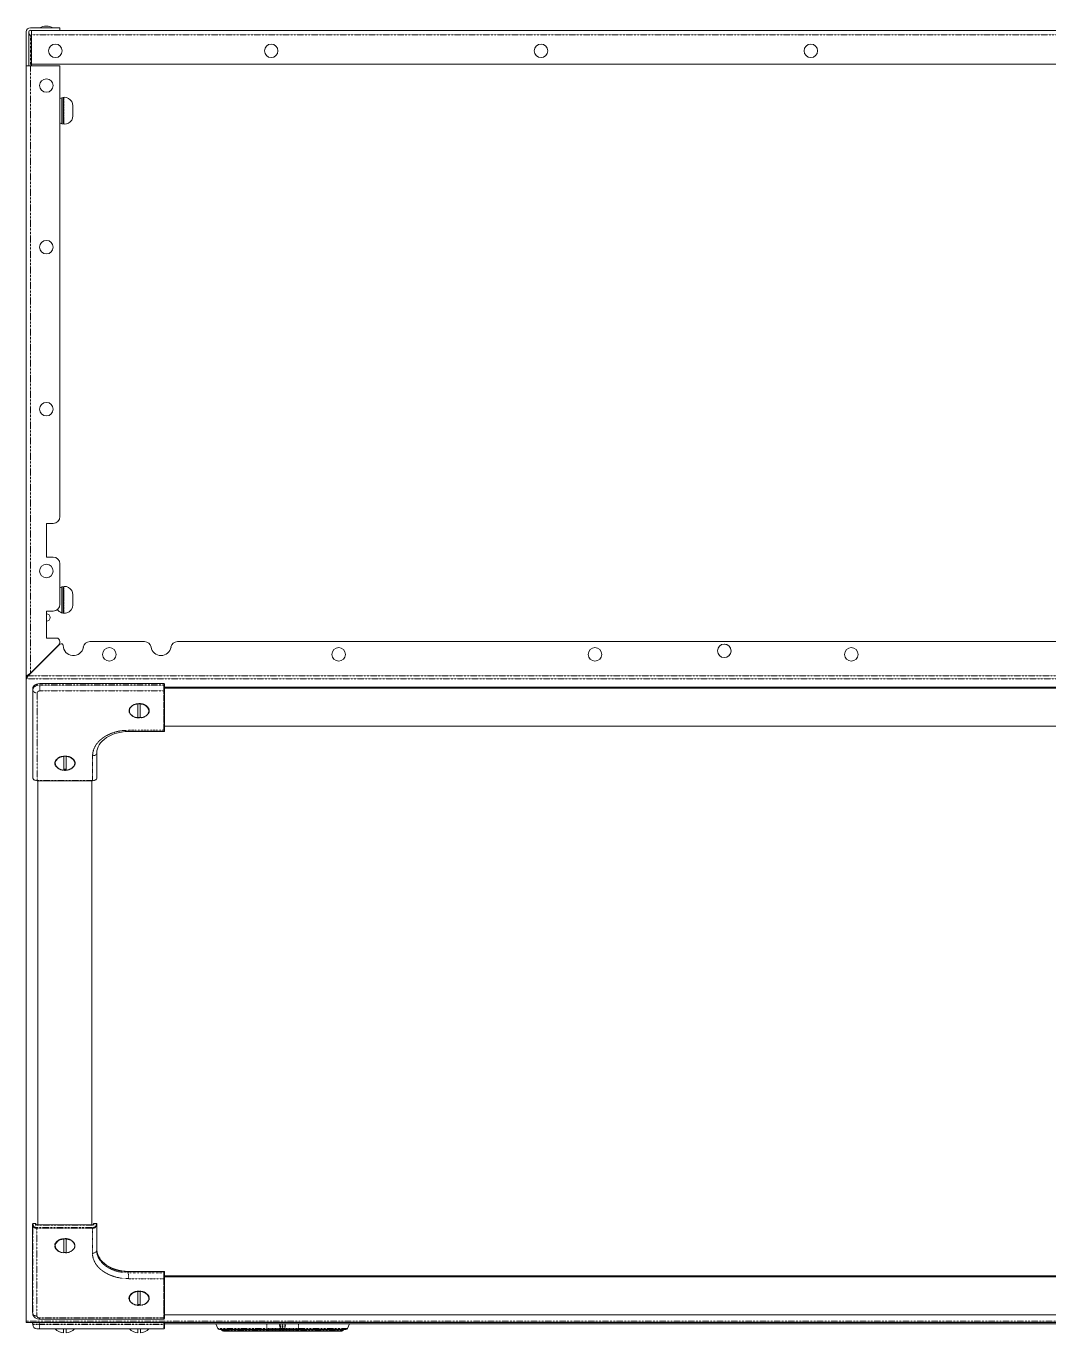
# Model space of a CAD drawing. Header units: millimetres. Extents: x 46989 to 543236, y 252623 to 526638.
# Drawn here: x 207326 to 220972, y 509086 to 526528 of the extents above; entities that cross this region are included whole.
import ezdxf

# ---------------------------------------------------------------- set-up
doc = ezdxf.new("R2010")
doc.units = ezdxf.units.MM
doc.linetypes.add('PHANTOM', pattern=[20, 10, -2, 2, -2, 2, -2])

msp = doc.modelspace()

# ---------------------------------------------------------------- linework, layer by layer
at = {"color": 7, "lineweight": 13, "ltscale": 0.015625}
for p, q in [((207326, 526450), (207326, 526000)), ((207360, 526450), (207360, 526000)), ((207596, 519891), (207596, 519441))]:
    msp.add_line(p, q, dxfattribs=at)
at = {"color": 7, "lineweight": 13, "ltscale": 0.01365}
for p, q in [((207776, 526507), (207383, 526507)), ((207776, 526472), (207383, 526472)), ((207396, 526413), (207396, 526020))]:
    msp.add_line(p, q, dxfattribs=at)
at = {"color": 7, "lineweight": 13, "ltscale": 0.00205}
for p, q in [((207396, 526413), (207396, 526472)), ((207385, 526000), (207326, 526000))]:
    msp.add_line(p, q, dxfattribs=at)
at = {"color": 7, "linetype": 'PHANTOM', "lineweight": 13, "ltscale": 0.03937}
for p, q in [((207396, 526413), (254685, 526413)), ((207385, 517891), (207385, 526000)), ((207327, 517814), (254754, 517814)), ((207353, 517855), (254728, 517855)), ((207507, 517749), (209167, 517749)), ((207507, 517732), (209166, 517732)), ((207414, 516509), (207414, 517683)), ((207415, 516494), (207415, 517667)), ((207471, 516457), (207471, 517628)), ((207507, 517654), (209164, 517654)), ((208213, 516457), (207471, 516457)), ((207412, 509365), (207412, 510538)), ((207413, 509348), (207413, 510521)), ((208230, 510525), (207451, 510525)), ((207470, 510491), (208211, 510491)), ((207470, 509310), (207470, 510482)), ((207470, 510482), (208211, 510482)), ((207326, 509243), (254756, 509243)), ((209162, 509285), (207506, 509285)), ((207506, 509219), (209165, 509219)), ((207506, 509196), (209164, 509196)), ((209884, 509145), (210536, 509145)), ((210960, 509145), (211612, 509145)), ((209934, 509127), (210554, 509127)), ((210554, 509120), (209939, 509120)), ((210942, 509127), (211562, 509127)), ((210942, 509120), (211557, 509120))]:
    msp.add_line(p, q, dxfattribs=at)
at = {"color": 7, "lineweight": 13, "ltscale": 0.003125}
for p, q in [((207506, 526507), (207596, 526507)), ((207596, 519891), (207686, 519891)), ((207596, 519441), (207686, 519441)), ((207596, 518721), (207686, 518721))]:
    msp.add_line(p, q, dxfattribs=at)
at = {"color": 7, "lineweight": 13, "ltscale": 0.002742}
msp.add_line((207596, 526507), (207675, 526507), dxfattribs=at)
at = {"color": 7, "lineweight": 13, "ltscale": 0.000382551}
msp.add_line((207675, 526507), (207686, 526507), dxfattribs=at)
at = {"color": 7, "lineweight": 13, "ltscale": 0.0012}
for p, q in [((207776, 526472), (207776, 526507)), ((207326, 526000), (207360, 526000))]:
    msp.add_line(p, q, dxfattribs=at)
at = {"color": 7, "lineweight": 13, "ltscale": 0.03937}
for p, q in [((207776, 526472), (254306, 526472)), ((207326, 517823), (207326, 526000)), ((207396, 526020), (254685, 526020)), ((207776, 526000), (207776, 519981)), ((207353, 517855), (207777, 518278)), ((208177, 518313), (208904, 518313)), ((209347, 518313), (252734, 518313)), ((207326, 517823), (207326, 509268)), ((207326, 509243), (207326, 517813)), ((207507, 517752), (209167, 517752)), ((252910, 517706), (209173, 517706)), ((252910, 517691), (209173, 517691)), ((207414, 516510), (207414, 517683)), ((209173, 517182), (252910, 517182)), ((208213, 516455), (207471, 516455)), ((207481, 516455), (207481, 510527)), ((208201, 510527), (208201, 516455)), ((207412, 509365), (207412, 510539)), ((208220, 510527), (207461, 510527)), ((252910, 509849), (209172, 509849)), ((252910, 509834), (209172, 509834)), ((209172, 509325), (252910, 509325)), ((207326, 509226), (254756, 509226)), ((209163, 509268), (207506, 509268)), ((207506, 509141), (209162, 509141)), ((252909, 509205), (209172, 509205)), ((209905, 509132), (210536, 509132)), ((210554, 509110), (209958, 509110)), ((210942, 509110), (211538, 509110)), ((210960, 509132), (211591, 509132))]:
    msp.add_line(p, q, dxfattribs=at)
at = {"color": 7, "linetype": 'PHANTOM', "lineweight": 13, "ltscale": 0.013814}
msp.add_line((207383, 526398), (207383, 526000), dxfattribs=at)
at = {"color": 7, "lineweight": 13, "ltscale": 0.000654512}
msp.add_line((207383, 526398), (207396, 526384), dxfattribs=at)
at = {"color": 7, "lineweight": 13, "ltscale": 0.013575}
msp.add_line((207776, 526000), (207385, 526000), dxfattribs=at)
at = {"color": 7, "lineweight": 13, "ltscale": 0.000699982}
for p, q in [((207396, 526020), (207396, 526000)), ((207398, 526020), (207398, 526000))]:
    msp.add_line(p, q, dxfattribs=at)
at = {"color": 7, "lineweight": 13, "ltscale": 0.012069}
for p, q in [((207801, 525225), (207801, 525572)), ((207801, 518697), (207801, 519044))]:
    msp.add_line(p, q, dxfattribs=at)
at = {"color": 7, "lineweight": 13, "ltscale": 0.012407}
for p, q in [((207822, 525577), (207822, 525220)), ((207822, 519049), (207822, 518692))]:
    msp.add_line(p, q, dxfattribs=at)
at = {"color": 7, "linetype": 'PHANTOM', "lineweight": 13, "ltscale": 0.012452}
for p, q in [((207829, 525578), (207829, 525219)), ((207829, 519050), (207829, 518691))]:
    msp.add_line(p, q, dxfattribs=at)
at = {"color": 7, "lineweight": 13, "ltscale": 0.004672}
for p, q in [((207949, 525466), (207949, 525331)), ((207949, 518803), (207949, 518938))]:
    msp.add_line(p, q, dxfattribs=at)
at = {"color": 7, "lineweight": 13, "ltscale": 0.01875}
msp.add_line((207776, 519351), (207776, 518811), dxfattribs=at)
at = {"color": 7, "lineweight": 13, "ltscale": 0.0125}
msp.add_line((207596, 518361), (207596, 518721), dxfattribs=at)
at = {"color": 7, "lineweight": 13, "ltscale": 0.018546}
msp.add_line((207385, 517891), (207763, 518269), dxfattribs=at)
at = {"color": 7, "lineweight": 13, "ltscale": 0.004675}
msp.add_line((207596, 518361), (207731, 518361), dxfattribs=at)
at = {"color": 7, "lineweight": 13, "ltscale": 0.000484316}
msp.add_line((207776, 518315), (207776, 518301), dxfattribs=at)
at = {"color": 7, "linetype": 'PHANTOM', "lineweight": 13, "ltscale": 0.000151266}
msp.add_line((207383, 517888), (207383, 517884), dxfattribs=at)
at = {"color": 7, "lineweight": 13, "ltscale": 0.000130155}
msp.add_line((207445, 517947), (207443, 517949), dxfattribs=at)
at = {"color": 7, "lineweight": 13, "ltscale": 6.28378e-05}
for p, q in [((207326, 517838), (207327, 517839)), ((207326, 517813), (207327, 517814))]:
    msp.add_line(p, q, dxfattribs=at)
at = {"color": 7, "lineweight": 13, "ltscale": 0.000848485}
for p, q in [((207326, 517838), (207326, 517813)), ((207327, 517839), (207327, 517814))]:
    msp.add_line(p, q, dxfattribs=at)
at = {"color": 7, "lineweight": 13, "ltscale": 0.000655347}
msp.add_line((207333, 517854), (207352, 517854), dxfattribs=at)
at = {"color": 7, "linetype": 'PHANTOM', "lineweight": 13, "ltscale": 8.11599e-05}
for p, q in [((207507, 517752), (207507, 517749)), ((209167, 517752), (209167, 517749))]:
    msp.add_line(p, q, dxfattribs=at)
at = {"color": 7, "linetype": 'PHANTOM', "lineweight": 13, "ltscale": 0.000590587}
for p, q in [((207507, 517732), (207507, 517749)), ((208691, 509888), (208691, 509905))]:
    msp.add_line(p, q, dxfattribs=at)
at = {"color": 7, "linetype": 'PHANTOM', "lineweight": 13, "ltscale": 0.002731}
for p, q in [((207507, 517654), (207507, 517732)), ((208691, 509809), (208691, 509888))]:
    msp.add_line(p, q, dxfattribs=at)
at = {"color": 7, "linetype": 'PHANTOM', "lineweight": 13, "ltscale": 0.000591621}
for p, q in [((209167, 517749), (209166, 517732)), ((207419, 510544), (207420, 510527)), ((208262, 510544), (208261, 510527))]:
    msp.add_line(p, q, dxfattribs=at)
at = {"color": 7, "linetype": 'PHANTOM', "lineweight": 13, "ltscale": 0.000591618}
for p, q in [((209174, 517744), (209173, 517727)), ((207412, 510538), (207413, 510521)), ((208269, 510538), (208268, 510521)), ((209165, 509905), (209164, 509888))]:
    msp.add_line(p, q, dxfattribs=at)
at = {"color": 7, "linetype": 'PHANTOM', "lineweight": 13, "ltscale": 0.000646861}
msp.add_line((209173, 517704), (209174, 517722), dxfattribs=at)
at = {"color": 7, "lineweight": 13, "ltscale": 0.000632059}
for p, q in [((209173, 517704), (209174, 517722)), ((209172, 509860), (209173, 509878))]:
    msp.add_line(p, q, dxfattribs=at)
at = {"color": 7, "linetype": 'PHANTOM', "lineweight": 13, "ltscale": 0.019128}
for p, q in [((209173, 517153), (209173, 517704)), ((209172, 509859), (209172, 509308))]:
    msp.add_line(p, q, dxfattribs=at)
at = {"color": 7, "linetype": 'PHANTOM', "lineweight": 13, "ltscale": 7.71781e-06}
for p, q in [((209173, 517704), (209173, 517704)), ((209172, 509860), (209172, 509859))]:
    msp.add_line(p, q, dxfattribs=at)
at = {"color": 7, "linetype": 'PHANTOM', "lineweight": 13, "ltscale": 7.09102e-06}
msp.add_line((209173, 517704), (209173, 517704), dxfattribs=at)
at = {"color": 7, "lineweight": 13, "ltscale": 0.019098}
for p, q in [((209173, 517154), (209173, 517704)), ((209172, 509859), (209172, 509309))]:
    msp.add_line(p, q, dxfattribs=at)
at = {"color": 7, "lineweight": 13, "ltscale": 1.4786e-05}
for p, q in [((209173, 517704), (209173, 517704)), ((209173, 509878), (209173, 509878))]:
    msp.add_line(p, q, dxfattribs=at)
at = {"color": 7, "linetype": 'PHANTOM', "lineweight": 13, "ltscale": 0.00075495}
for p, q in [((209174, 517744), (209174, 517722)), ((209174, 517170), (209174, 517148))]:
    msp.add_line(p, q, dxfattribs=at)
at = {"color": 7, "lineweight": 13, "ltscale": 0.00075489}
for p, q in [((209174, 517744), (209174, 517723)), ((209174, 517170), (209174, 517148))]:
    msp.add_line(p, q, dxfattribs=at)
at = {"color": 7, "lineweight": 13, "ltscale": 1.48442e-05}
msp.add_line((209174, 517723), (209174, 517722), dxfattribs=at)
at = {"color": 7, "linetype": 'PHANTOM', "lineweight": 13, "ltscale": 0.000566916}
msp.add_line((207415, 517667), (207414, 517683), dxfattribs=at)
at = {"color": 7, "linetype": 'PHANTOM', "lineweight": 13, "ltscale": 0.018205}
for p, q in [((209164, 517654), (209164, 517129)), ((209171, 517658), (209171, 517134)), ((209162, 509809), (209162, 509285)), ((209170, 509814), (209170, 509290))]:
    msp.add_line(p, q, dxfattribs=at)
at = {"color": 7, "lineweight": 13, "ltscale": 2.39094e-05}
for p, q in [((208817, 517480), (208817, 517481)), ((208849, 517481), (208849, 517480)), ((207827, 516781), (207827, 516781)), ((207860, 516781), (207860, 516781))]:
    msp.add_line(p, q, dxfattribs=at)
at = {"color": 7, "lineweight": 13, "ltscale": 0.004519}
for p, q in [((208817, 517480), (208817, 517350)), ((208849, 517350), (208849, 517480)), ((207827, 516781), (207827, 516651)), ((207860, 516651), (207860, 516781)), ((207827, 510338), (207827, 510208)), ((207860, 510208), (207860, 510338)), ((208817, 509639), (208817, 509509)), ((208849, 509509), (208849, 509639))]:
    msp.add_line(p, q, dxfattribs=at)
at = {"color": 7, "lineweight": 13, "ltscale": 0.001831}
for p, q in [((208817, 517350), (208817, 517297)), ((208849, 517297), (208849, 517350)), ((207827, 516651), (207827, 516598)), ((207860, 516598), (207860, 516651)), ((207827, 510208), (207827, 510156)), ((207860, 510156), (207860, 510208)), ((208817, 509509), (208817, 509456)), ((208849, 509456), (208849, 509509))]:
    msp.add_line(p, q, dxfattribs=at)
at = {"color": 7, "linetype": 'PHANTOM', "lineweight": 13, "ltscale": 0.000592957}
msp.add_line((209173, 517153), (209174, 517170), dxfattribs=at)
at = {"color": 7, "linetype": 'PHANTOM', "lineweight": 13, "ltscale": 0.000578452}
for p, q in [((208693, 517129), (208693, 517113)), ((207506, 509285), (207506, 509268))]:
    msp.add_line(p, q, dxfattribs=at)
at = {"color": 7, "linetype": 'PHANTOM', "lineweight": 13, "ltscale": 0.016352}
for p, q in [((209164, 517129), (208693, 517129)), ((208691, 509809), (209162, 509809))]:
    msp.add_line(p, q, dxfattribs=at)
at = {"color": 7, "lineweight": 13, "ltscale": 0.016374}
msp.add_line((209164, 517113), (208693, 517113), dxfattribs=at)
at = {"color": 7, "linetype": 'PHANTOM', "lineweight": 13, "ltscale": 2.24684e-05}
msp.add_line((209173, 517153), (209173, 517154), dxfattribs=at)
at = {"color": 7, "linetype": 'PHANTOM', "lineweight": 13, "ltscale": 0.000542271}
for p, q in [((209174, 517148), (209173, 517133)), ((208271, 516509), (208270, 516494))]:
    msp.add_line(p, q, dxfattribs=at)
at = {"color": 7, "lineweight": 13, "ltscale": 0.000542335}
msp.add_line((209174, 517148), (209173, 517132), dxfattribs=at)
at = {"color": 7, "lineweight": 13, "ltscale": 1.6167e-05}
msp.add_line((209174, 517148), (209174, 517148), dxfattribs=at)
at = {"color": 7, "linetype": 'PHANTOM', "lineweight": 13, "ltscale": 0.000566912}
for p, q in [((208270, 516828), (208271, 516845)), ((207413, 509348), (207412, 509365))]:
    msp.add_line(p, q, dxfattribs=at)
at = {"color": 7, "linetype": 'PHANTOM', "lineweight": 13, "ltscale": 0.011613}
for p, q in [((208270, 516828), (208270, 516494)), ((208268, 510521), (208268, 510187))]:
    msp.add_line(p, q, dxfattribs=at)
at = {"color": 7, "lineweight": 13, "ltscale": 0.000153498}
msp.add_line((208271, 516849), (208271, 516845), dxfattribs=at)
at = {"color": 7, "linetype": 'PHANTOM', "lineweight": 13, "ltscale": 0.011638}
for p, q in [((208271, 516845), (208271, 516509)), ((208269, 510538), (208269, 510203))]:
    msp.add_line(p, q, dxfattribs=at)
at = {"color": 7, "lineweight": 13, "ltscale": 0.011638}
for p, q in [((208271, 516845), (208271, 516510)), ((208269, 510539), (208269, 510204))]:
    msp.add_line(p, q, dxfattribs=at)
at = {"color": 7, "linetype": 'PHANTOM', "lineweight": 13, "ltscale": 0.011562}
msp.add_line((208213, 516790), (208213, 516457), dxfattribs=at)
at = {"color": 7, "lineweight": 13, "ltscale": 1.61689e-05}
for p, q in [((207414, 516510), (207414, 516509)), ((208271, 516509), (208271, 516510)), ((209173, 509304), (209173, 509304))]:
    msp.add_line(p, q, dxfattribs=at)
at = {"color": 7, "linetype": 'PHANTOM', "lineweight": 13, "ltscale": 0.000542275}
for p, q in [((207414, 516509), (207415, 516494)), ((209173, 509304), (209172, 509288))]:
    msp.add_line(p, q, dxfattribs=at)
at = {"color": 7, "lineweight": 13, "ltscale": 0.000542275}
for p, q in [((207414, 516509), (207415, 516494)), ((209173, 509304), (209172, 509288))]:
    msp.add_line(p, q, dxfattribs=at)
at = {"color": 7, "lineweight": 13, "ltscale": 0.000542271}
msp.add_line((208271, 516509), (208270, 516494), dxfattribs=at)
at = {"color": 7, "linetype": 'PHANTOM', "lineweight": 13, "ltscale": 7.32302e-05}
for p, q in [((207471, 516457), (207471, 516455)), ((208213, 516457), (208213, 516455))]:
    msp.add_line(p, q, dxfattribs=at)
at = {"color": 7, "linetype": 'PHANTOM', "lineweight": 13, "ltscale": 8.10999e-05}
for p, q in [((207419, 510546), (207419, 510544)), ((207450, 510544), (207450, 510546)), ((208231, 510544), (208231, 510546)), ((208262, 510544), (208262, 510546)), ((208691, 509905), (208691, 509907)), ((209165, 509905), (209165, 509907))]:
    msp.add_line(p, q, dxfattribs=at)
at = {"color": 7, "lineweight": 13, "ltscale": 0.001068}
for p, q in [((207419, 510546), (207450, 510546)), ((208231, 510546), (208262, 510546))]:
    msp.add_line(p, q, dxfattribs=at)
at = {"color": 7, "linetype": 'PHANTOM', "lineweight": 13, "ltscale": 0.001068}
for p, q in [((207419, 510544), (207450, 510544)), ((208231, 510544), (208262, 510544))]:
    msp.add_line(p, q, dxfattribs=at)
at = {"color": 7, "linetype": 'PHANTOM', "lineweight": 13, "ltscale": 0.000646864}
for p, q in [((207451, 510525), (207450, 510544)), ((208230, 510525), (208231, 510544)), ((209172, 509859), (209173, 509878))]:
    msp.add_line(p, q, dxfattribs=at)
at = {"color": 7, "lineweight": 13, "ltscale": 0.000293974}
msp.add_line((207458, 510531), (207457, 510539), dxfattribs=at)
at = {"color": 7, "lineweight": 13, "ltscale": 0.000294034}
msp.add_line((208224, 510531), (208224, 510539), dxfattribs=at)
at = {"color": 7, "linetype": 'PHANTOM', "lineweight": 13, "ltscale": 0.000345666}
for p, q in [((207470, 510482), (207470, 510491)), ((208211, 510482), (208211, 510491))]:
    msp.add_line(p, q, dxfattribs=at)
at = {"color": 7, "linetype": 'PHANTOM', "lineweight": 13, "ltscale": 0.011563}
msp.add_line((208211, 510482), (208211, 510149), dxfattribs=at)
at = {"color": 7, "lineweight": 13, "ltscale": 2.38494e-05}
for p, q in [((207827, 510338), (207827, 510339)), ((207860, 510339), (207860, 510338)), ((208817, 509639), (208817, 509640)), ((208849, 509640), (208849, 509639))]:
    msp.add_line(p, q, dxfattribs=at)
at = {"color": 7, "linetype": 'PHANTOM', "lineweight": 13, "ltscale": 0.000566972}
msp.add_line((208268, 510187), (208269, 510203), dxfattribs=at)
at = {"color": 7, "lineweight": 13, "ltscale": 0.016459}
msp.add_line((208691, 509907), (209165, 509907), dxfattribs=at)
at = {"color": 7, "linetype": 'PHANTOM', "lineweight": 13, "ltscale": 0.016459}
msp.add_line((208691, 509905), (209165, 509905), dxfattribs=at)
at = {"color": 7, "linetype": 'PHANTOM', "lineweight": 13, "ltscale": 0.016424}
msp.add_line((208691, 509888), (209164, 509888), dxfattribs=at)
at = {"color": 7, "linetype": 'PHANTOM', "lineweight": 13, "ltscale": 0.000591561}
msp.add_line((209173, 509900), (209172, 509883), dxfattribs=at)
at = {"color": 7, "lineweight": 13, "ltscale": 1.47842e-05}
msp.add_line((209172, 509860), (209172, 509859), dxfattribs=at)
at = {"color": 7, "linetype": 'PHANTOM', "lineweight": 13, "ltscale": 7.0928e-06}
msp.add_line((209172, 509859), (209172, 509859), dxfattribs=at)
at = {"color": 7, "linetype": 'PHANTOM', "lineweight": 13, "ltscale": 0.00075489}
msp.add_line((209173, 509878), (209173, 509900), dxfattribs=at)
at = {"color": 7, "lineweight": 13, "ltscale": 0.00075495}
msp.add_line((209173, 509878), (209173, 509900), dxfattribs=at)
at = {"color": 7, "lineweight": 13, "ltscale": 0.000107883}
msp.add_line((207412, 509362), (207412, 509365), dxfattribs=at)
at = {"color": 7, "lineweight": 13, "ltscale": 0.000565893}
msp.add_line((207413, 509346), (207412, 509362), dxfattribs=at)
at = {"color": 7, "linetype": 'PHANTOM', "lineweight": 13, "ltscale": 0.000565931}
msp.add_line((209172, 509308), (209173, 509325), dxfattribs=at)
at = {"color": 7, "linetype": 'PHANTOM', "lineweight": 13, "ltscale": 0.000727976}
msp.add_line((209173, 509304), (209173, 509325), dxfattribs=at)
at = {"color": 7, "lineweight": 13, "ltscale": 0.000720227}
msp.add_line((209173, 509304), (209173, 509325), dxfattribs=at)
at = {"color": 7, "lineweight": 13, "ltscale": 0.00022702}
msp.add_line((207326, 509261), (207326, 509268), dxfattribs=at)
at = {"color": 7, "lineweight": 13, "ltscale": 0.000578452}
msp.add_line((207326, 509226), (207326, 509243), dxfattribs=at)
at = {"color": 7, "lineweight": 13, "ltscale": 0.000801009}
msp.add_line((207413, 509196), (207412, 509219), dxfattribs=at)
at = {"color": 7, "linetype": 'PHANTOM', "lineweight": 13, "ltscale": 0.003242}
msp.add_line((207412, 509219), (207506, 509219), dxfattribs=at)
at = {"color": 7, "linetype": 'PHANTOM', "lineweight": 13, "ltscale": 0.003207}
msp.add_line((207413, 509196), (207506, 509196), dxfattribs=at)
at = {"color": 7, "lineweight": 13, "ltscale": 0.001234}
msp.add_line((207470, 509141), (207506, 509141), dxfattribs=at)
at = {"color": 7, "linetype": 'PHANTOM', "lineweight": 13, "ltscale": 0.000260901}
for p, q in [((207506, 509226), (207506, 509219)), ((209165, 509226), (209165, 509219))]:
    msp.add_line(p, q, dxfattribs=at)
at = {"color": 7, "linetype": 'PHANTOM', "lineweight": 13, "ltscale": 0.000800245}
msp.add_line((207506, 509196), (207506, 509219), dxfattribs=at)
at = {"color": 7, "linetype": 'PHANTOM', "lineweight": 13, "ltscale": 0.001889}
msp.add_line((207506, 509141), (207506, 509196), dxfattribs=at)
at = {"color": 7, "lineweight": 13, "ltscale": 0.003959}
for p, q in [((207826, 509141), (207712, 509141)), ((207972, 509141), (207858, 509141)), ((208817, 509141), (208703, 509141)), ((208964, 509141), (208850, 509141))]:
    msp.add_line(p, q, dxfattribs=at)
at = {"color": 7, "lineweight": 13, "ltscale": 3.08278e-05}
for p, q in [((207712, 509141), (207712, 509141)), ((207972, 509141), (207972, 509141))]:
    msp.add_line(p, q, dxfattribs=at)
at = {"color": 7, "lineweight": 13, "ltscale": 2.40296e-05}
for p, q in [((207826, 509141), (207826, 509141)), ((207858, 509141), (207858, 509141)), ((208817, 509141), (208817, 509141)), ((208850, 509141), (208850, 509141))]:
    msp.add_line(p, q, dxfattribs=at)
at = {"color": 7, "lineweight": 13, "ltscale": 0.001901}
for p, q in [((207826, 509141), (207826, 509086)), ((207858, 509086), (207858, 509141)), ((208817, 509141), (208817, 509086)), ((208850, 509086), (208850, 509141))]:
    msp.add_line(p, q, dxfattribs=at)
at = {"color": 7, "lineweight": 13, "ltscale": 3.08732e-05}
for p, q in [((208704, 509141), (208703, 509141)), ((208963, 509141), (208964, 509141))]:
    msp.add_line(p, q, dxfattribs=at)
at = {"color": 7, "linetype": 'PHANTOM', "lineweight": 13, "ltscale": 0.00189}
msp.add_line((209164, 509196), (209162, 509141), dxfattribs=at)
at = {"color": 7, "lineweight": 13, "ltscale": 2.42098e-05}
msp.add_line((209162, 509141), (209163, 509141), dxfattribs=at)
at = {"color": 7, "linetype": 'PHANTOM', "lineweight": 13, "ltscale": 1.44303e-06}
msp.add_line((209163, 509141), (209163, 509141), dxfattribs=at)
at = {"color": 7, "linetype": 'PHANTOM', "lineweight": 13, "ltscale": 0.000801009}
msp.add_line((209165, 509219), (209164, 509196), dxfattribs=at)
at = {"color": 7, "lineweight": 13, "ltscale": 0.001651}
for p, q in [((209170, 509148), (209172, 509196)), ((209172, 509196), (209170, 509148))]:
    msp.add_line(p, q, dxfattribs=at)
at = {"color": 7, "linetype": 'PHANTOM', "lineweight": 13, "ltscale": 2.2529e-05}
msp.add_line((209172, 509308), (209172, 509309), dxfattribs=at)
at = {"color": 7, "lineweight": 13, "ltscale": 0.000801006}
msp.add_line((209173, 509219), (209172, 509196), dxfattribs=at)
at = {"color": 7, "lineweight": 13, "ltscale": 0.000336373}
msp.add_line((209173, 509205), (209172, 509196), dxfattribs=at)
at = {"color": 7, "lineweight": 13, "ltscale": 0.002304}
for p, q in [((209856, 509205), (209884, 509145)), ((211640, 509205), (211612, 509145))]:
    msp.add_line(p, q, dxfattribs=at)
at = {"color": 7, "linetype": 'PHANTOM', "lineweight": 13, "ltscale": 0.002088}
for p, q in [((210536, 509145), (210536, 509205)), ((210960, 509145), (210960, 509205))]:
    msp.add_line(p, q, dxfattribs=at)
at = {"color": 7, "linetype": 'PHANTOM', "lineweight": 13, "ltscale": 0.006281}
msp.add_line((210536, 509145), (210717, 509145), dxfattribs=at)
at = {"color": 7, "linetype": 'PHANTOM', "lineweight": 13, "ltscale": 0.000461909}
for p, q in [((210536, 509132), (210536, 509145)), ((210960, 509132), (210960, 509145))]:
    msp.add_line(p, q, dxfattribs=at)
at = {"color": 7, "linetype": 'PHANTOM', "lineweight": 13, "ltscale": 0.002135}
msp.add_line((210717, 509145), (210704, 509205), dxfattribs=at)
at = {"color": 7, "linetype": 'PHANTOM', "lineweight": 13, "ltscale": 2.9196e-05}
msp.add_line((210717, 509145), (210718, 509145), dxfattribs=at)
at = {"color": 7, "linetype": 'PHANTOM', "lineweight": 13, "ltscale": 0.002062}
for p, q in [((210718, 509205), (210718, 509146)), ((210778, 509205), (210778, 509146))]:
    msp.add_line(p, q, dxfattribs=at)
at = {"color": 7, "linetype": 'PHANTOM', "lineweight": 13, "ltscale": 2.58919e-05}
msp.add_line((210718, 509146), (210718, 509145), dxfattribs=at)
at = {"color": 7, "linetype": 'PHANTOM', "lineweight": 13, "ltscale": 0.000236925}
msp.add_line((210718, 509145), (210725, 509145), dxfattribs=at)
at = {"color": 7, "linetype": 'PHANTOM', "lineweight": 13, "ltscale": 0.002078}
for p, q in [((210743, 509205), (210743, 509146)), ((210753, 509205), (210753, 509146))]:
    msp.add_line(p, q, dxfattribs=at)
at = {"color": 7, "linetype": 'PHANTOM', "lineweight": 13, "ltscale": 0.00024023}
msp.add_line((210771, 509145), (210778, 509145), dxfattribs=at)
at = {"color": 7, "linetype": 'PHANTOM', "lineweight": 13, "ltscale": 0.002109}
msp.add_line((210778, 509146), (210791, 509205), dxfattribs=at)
at = {"color": 7, "linetype": 'PHANTOM', "lineweight": 13, "ltscale": 2.61923e-05}
msp.add_line((210778, 509146), (210778, 509145), dxfattribs=at)
at = {"color": 7, "linetype": 'PHANTOM', "lineweight": 13, "ltscale": 0.006305}
msp.add_line((210778, 509145), (210960, 509145), dxfattribs=at)
at = {"color": 7, "lineweight": 13, "ltscale": 0.000321435}
for p, q in [((209934, 509127), (209939, 509120)), ((211562, 509127), (211557, 509120))]:
    msp.add_line(p, q, dxfattribs=at)
at = {"color": 7, "lineweight": 13, "ltscale": 0.006612}
msp.add_line((210536, 509132), (210727, 509132), dxfattribs=at)
at = {"color": 7, "linetype": 'PHANTOM', "lineweight": 13, "ltscale": 0.00017055}
for p, q in [((210554, 509127), (210554, 509132)), ((210942, 509127), (210942, 509132))]:
    msp.add_line(p, q, dxfattribs=at)
at = {"color": 7, "linetype": 'PHANTOM', "lineweight": 13, "ltscale": 0.005479}
msp.add_line((210554, 509127), (210712, 509127), dxfattribs=at)
at = {"color": 7, "linetype": 'PHANTOM', "lineweight": 13, "ltscale": 0.000263304}
for p, q in [((210554, 509120), (210554, 509127)), ((210942, 509120), (210942, 509127))]:
    msp.add_line(p, q, dxfattribs=at)
at = {"color": 7, "linetype": 'PHANTOM', "lineweight": 13, "ltscale": 0.005559}
msp.add_line((210554, 509120), (210714, 509120), dxfattribs=at)
at = {"color": 7, "linetype": 'PHANTOM', "lineweight": 13, "ltscale": 0.00034116}
for p, q in [((210554, 509110), (210554, 509120)), ((210942, 509110), (210942, 509120))]:
    msp.add_line(p, q, dxfattribs=at)
at = {"color": 7, "lineweight": 13, "ltscale": 0.005843}
msp.add_line((210554, 509110), (210722, 509110), dxfattribs=at)
at = {"color": 7, "linetype": 'PHANTOM', "lineweight": 13, "ltscale": 0.000989478}
msp.add_line((210740, 509127), (210712, 509127), dxfattribs=at)
at = {"color": 7, "linetype": 'PHANTOM', "lineweight": 13, "ltscale": 0.000275195}
msp.add_line((210714, 509120), (210712, 509127), dxfattribs=at)
at = {"color": 7, "linetype": 'PHANTOM', "lineweight": 13, "ltscale": 0.000989538}
msp.add_line((210742, 509120), (210714, 509120), dxfattribs=at)
at = {"color": 7, "lineweight": 13, "ltscale": 0.000898466}
msp.add_line((210748, 509110), (210722, 509110), dxfattribs=at)
at = {"color": 7, "lineweight": 13, "ltscale": 2.72135e-05}
msp.add_line((210727, 509132), (210727, 509132), dxfattribs=at)
at = {"color": 7, "lineweight": 13, "ltscale": 0.000257837}
msp.add_line((210727, 509132), (210735, 509132), dxfattribs=at)
at = {"color": 7, "lineweight": 13, "ltscale": 0.000459085}
msp.add_line((210735, 509132), (210748, 509132), dxfattribs=at)
at = {"color": 7, "linetype": 'PHANTOM', "lineweight": 13, "ltscale": 0.000548776}
msp.add_line((210740, 509127), (210756, 509127), dxfattribs=at)
at = {"color": 7, "linetype": 'PHANTOM', "lineweight": 13, "ltscale": 0.000275212}
msp.add_line((210742, 509120), (210740, 509127), dxfattribs=at)
at = {"color": 7, "lineweight": 13, "ltscale": 0.00045482}
msp.add_line((210761, 509132), (210748, 509132), dxfattribs=at)
at = {"color": 7, "lineweight": 13, "ltscale": 0.000866807}
msp.add_line((210748, 509110), (210773, 509110), dxfattribs=at)
at = {"color": 7, "linetype": 'PHANTOM', "lineweight": 13, "ltscale": 0.0002753}
for p, q in [((210754, 509120), (210756, 509127)), ((210781, 509120), (210784, 509127))]:
    msp.add_line(p, q, dxfattribs=at)
at = {"color": 7, "linetype": 'PHANTOM', "lineweight": 13, "ltscale": 0.000957759}
for p, q in [((210754, 509120), (210781, 509120)), ((210756, 509127), (210784, 509127))]:
    msp.add_line(p, q, dxfattribs=at)
at = {"color": 7, "lineweight": 13, "ltscale": 0.000261862}
msp.add_line((210761, 509132), (210769, 509132), dxfattribs=at)
at = {"color": 7, "lineweight": 13, "ltscale": 0.006635}
msp.add_line((210769, 509132), (210960, 509132), dxfattribs=at)
at = {"color": 7, "lineweight": 13, "ltscale": 0.00587}
msp.add_line((210773, 509110), (210942, 509110), dxfattribs=at)
at = {"color": 7, "linetype": 'PHANTOM', "lineweight": 13, "ltscale": 0.005584}
msp.add_line((210781, 509120), (210942, 509120), dxfattribs=at)
at = {"color": 7, "linetype": 'PHANTOM', "lineweight": 13, "ltscale": 0.005504}
msp.add_line((210784, 509127), (210942, 509127), dxfattribs=at)
at = {"color": 7, "lineweight": 13, "ltscale": 0.03937}
for points in [[(207360, 526449), (207361, 526440), (207364, 526431), (207369, 526420), (207373, 526412), (207383, 526398)], [(207333, 517854), (207340, 517861), (207347, 517867), (207359, 517876), (207385, 517891)], [(207353, 517855), (207336, 517844), (207327, 517839)], [(207353, 517855), (207337, 517827), (207327, 517814)], [(207507, 517752), (207484, 517750), (207463, 517744), (207447, 517736), (207433, 517725), (207423, 517713), (207417, 517701), (207414, 517688), (207414, 517683)], [(208693, 517113), (208646, 517111), (208600, 517105), (208554, 517097), (208511, 517085), (208470, 517069), (208432, 517051), (208397, 517031), (208366, 517008), (208342, 516986), (208320, 516962), (208301, 516936), (208287, 516908), (208277, 516881), (208271, 516854), (208270, 516841)], [(209173, 517132), (209172, 517120), (209170, 517116), (209166, 517113), (209164, 517113)], [(207471, 516455), (207454, 516457), (207438, 516462), (207427, 516470), (207419, 516479), (207415, 516490), (207415, 516494)], [(208213, 516455), (208231, 516457), (208246, 516462), (208258, 516470), (208265, 516479), (208269, 516490), (208270, 516494)], [(208269, 510204), (208270, 510183), (208274, 510162), (208279, 510141), (208286, 510121), (208296, 510101), (208307, 510081), (208320, 510062), (208344, 510035), (208372, 510010), (208403, 509987), (208438, 509967), (208475, 509949), (208515, 509934), (208558, 509922), (208601, 509914), (208646, 509909), (208691, 509907)], [(207413, 509346), (207416, 509328), (207424, 509312), (207434, 509298), (207447, 509286), (207463, 509277), (207479, 509272), (207495, 509269), (207506, 509268)], [(209172, 509288), (209171, 509276), (209169, 509271), (209165, 509268), (209163, 509268)]]:
    msp.add_lwpolyline(points, dxfattribs=at)
at = {"color": 7, "linetype": 'PHANTOM', "lineweight": 13, "ltscale": 0.03937}
for points in [[(209164, 517129), (209164, 517114), (209164, 517113), (209164, 517113), (209164, 517113), (209164, 517113)], [(209171, 517134), (209171, 517122), (209171, 517120), (209172, 517120), (209172, 517120), (209172, 517120), (209172, 517120), (209172, 517120), (209172, 517120), (209173, 517126), (209173, 517133)], [(207415, 516494), (207416, 516488), (207418, 516483), (207421, 516477), (207426, 516472), (207437, 516465), (207449, 516460), (207463, 516457), (207471, 516457)], [(208213, 516457), (208227, 516458), (208241, 516462), (208252, 516468), (208258, 516472), (208263, 516478), (208267, 516483), (208269, 516488), (208270, 516494)], [(207413, 510521), (207414, 510515), (207417, 510509), (207420, 510503), (207425, 510498), (207435, 510490), (207448, 510485), (207461, 510482), (207470, 510482)], [(208211, 510482), (208226, 510483), (208239, 510487), (208251, 510493), (208257, 510498), (208262, 510504), (208265, 510509), (208267, 510516), (208268, 510521)], [(208230, 510525), (208226, 510531), (208225, 510531), (208224, 510532), (208224, 510532), (208224, 510531), (208224, 510531), (208224, 510531)], [(209163, 509268), (209163, 509268), (209163, 509268), (209163, 509268), (209163, 509269), (209162, 509285)], [(209172, 509288), (209171, 509278), (209170, 509275), (209170, 509275), (209170, 509275), (209170, 509275), (209170, 509275), (209170, 509275), (209170, 509276), (209170, 509277), (209170, 509290)], [(210718, 509145), (210719, 509140), (210722, 509136), (210725, 509133), (210727, 509132)], [(210743, 509146), (210745, 509137), (210746, 509134), (210747, 509133), (210747, 509132), (210748, 509132)], [(210753, 509146), (210751, 509137), (210750, 509134), (210749, 509133), (210749, 509132), (210748, 509132)], [(210778, 509145), (210776, 509139), (210773, 509134), (210770, 509132), (210769, 509132)], [(210748, 509110), (210748, 509110), (210747, 509111), (210746, 509112), (210744, 509116), (210742, 509120)], [(210748, 509110), (210749, 509110), (210750, 509111), (210750, 509112), (210752, 509116), (210754, 509120)]]:
    msp.add_lwpolyline(points, dxfattribs=at)
at = {"color": 7, "lineweight": 13, "ltscale": 0.03937}
for centre in [(207716, 526199), (210596, 526199), (214196, 526199), (217796, 526199), (207596, 525735), (207596, 523578), (207596, 521415), (207596, 519255), (208436, 518142), (211496, 518142), (214916, 518142), (216641, 518190), (218336, 518142)]:
    msp.add_circle(centre, 90, dxfattribs=at)
for centre, radius, start, end in [((207383, 526450), 56.9, 90, 180), ((207383, 526450), 22.3, 90, 180), ((207596, 526330), 198, 90, 116.9915), ((207596, 526330), 198, 63.0085, 90), ((207837, 525466), 112, 0, 122.7972), ((207837, 525331), 112, 237.2028, 0), ((207686, 519981), 90, 270, 0), ((207686, 519351), 90, 0, 90), ((207837, 518938), 112, 0, 122.7972), ((207686, 518811), 90, 270, 0), ((207837, 518803), 112, 213.5145, 0), ((207596, 518635), 50.4, 270.4093, 89.5907), ((207731, 518315), 45.4, 0, 90), ((207731, 518301), 45.4, 315, 0), ((207795, 518260), 25.9, 1.7522, 135), ((207956, 518261), 135, 180, 350.2654), ((208177, 518223), 90, 90, 170.2654), ((208904, 518223), 90, 9.7346, 90), ((209126, 518261), 135, 189.7346, 350.2654), ((209347, 518223), 90, 90, 170.2654), ((216641, 518190), 90, 268.2554, 88.026), ((207700, 517669), 386, 144.7432, 147.6027), ((207408, 517818), 82.9, 154.6304, 165.4016), ((209167, 517744), 7.2, 0.0053, 90), ((209167, 517170), 7.2, 0.0128, 32.0859), ((207419, 510539), 7.2, 90, 179.9947), ((207450, 510539), 7.2, 3.3906, 90), ((208231, 510539), 7.2, 90, 176.6094), ((208262, 510539), 7.2, 0.0053, 90), ((207462, 510531), 4.08, 189.5853, 263.8347), ((208220, 510531), 4.09, 276.2248, 350.4365), ((209165, 509900), 7.2, 0.0053, 90), ((207419, 509219), 7.2, 90, 182.5), ((207470, 509198), 56.9, 182.5, 270), ((207842, 509266), 181, 223.8722, 264.83), ((207842, 509266), 181, 275.17, 316.1278), ((208834, 509266), 181, 223.8722, 264.83), ((208834, 509266), 181, 275.17, 316.1278), ((209162, 509149), 7.2, 270, 357.5), ((209163, 509149), 7.2, 270, 357.5), ((209165, 509219), 7.2, 357.5, 90), ((209905, 509155), 23, 205, 270), ((211591, 509155), 23, 270, 335), ((209924, 509121), 11.5, 35, 90), ((209958, 509133), 23, 215, 270), ((211538, 509133), 23, 270, 325), ((211572, 509121), 11.5, 90, 145)]:
    msp.add_arc(centre, radius, start, end, dxfattribs=at)
at = {"color": 7, "linetype": 'PHANTOM', "lineweight": 13, "ltscale": 0.03937}
for centre, radius, start, end in [((211008, 517644), 1845, 177.263, 179.7069), ((210579, 517650), 1408, 176.8667, 179.6642), ((211005, 509800), 1843, 177.2619, 179.708), ((210577, 509806), 1408, 176.8667, 179.6642), ((210740, 508505), 640, 89.7606, 91.4061), ((210748, 509169), 24, 258.1168, 281.8795), ((210756, 508528), 618, 88.5625, 90.2555), ((210748, 509143), 24.6, 256.8465, 283.1521)]:
    msp.add_arc(centre, radius, start, end, dxfattribs=at)
for centre, major_axis, ratio, start_param, end_param in [((207507, 517683), (-93.4, 0), 0.707106, 4.712389, 6.283185), ((207507, 517667), (-92.4, 0), 0.707106, 4.712389, 6.283185), ((209166, 517727), (-7.19, 0.43), 0.674948, 3.183406, 4.7523), ((209167, 517744), (-7.19, 0.43), 0.674948, 3.183406, 4.7523), ((209167, 517744), (7.2, 0), 0.707107, 6.239552, 6.283317), ((209167, 517723), (-7.2, 0), 0.707107, 3.097959, 3.141725), ((209167, 517723), (-7.19, 0.43), 0.674948, 3.141471, 3.183406), ((207421, 517683), (-7.2, 0), 0.707107, 6.283053, 6.326819), ((207471, 517669), (56.9, 0), 0.707107, 3.185226, 4.712389), ((207507, 517628), (-35.5, 0), 0.707106, 4.712389, 6.283186), ((209164, 517659), (-7.2, 0), 0.707107, 1.570796, 3.097959), ((208834, 517390), (-135, 0), 0.707106, 4.712387, 10.995572), ((208834, 517392), (-130, 0), 0.707106, 2.942336, 5.818793), ((208834, 517392), (-130, 0), 0.707106, 1.433447, 1.685419), ((209167, 517170), (-7.19, 0.46), 0.736576, 3.187211, 3.747035), ((209167, 517170), (-7.2, 0), 0.707107, 3.097959, 3.141725), ((208693, 516790), (-480, 0), 0.707106, 4.712389, 6.283185), ((209164, 517134), (-7.2, 0), 0.707107, 1.570796, 3.097959), ((209166, 517133), (7.19, -0.46), 0.736576, 6.283065, 6.328804), ((209167, 517148), (-7.19, 0.46), 0.736576, 3.141472, 3.187211), ((209167, 517148), (-7.2, 0), 0.707107, 3.097959, 3.141725), ((208213, 516830), (-56.9, 0), 0.707107, 1.570796, 3.097959), ((208693, 516828), (-423, 0), 0.707106, 6.239376, 6.283185), ((208693, 516845), (-422, 0), 0.707106, 6.267741, 6.283185), ((208264, 516845), (-7.2, 0), 0.707107, 3.097959, 3.141725), ((207844, 516690), (-135, 0), 0.707106, 1.570796326791955, 7.853981633971541), ((207844, 516691), (-130, 0), 0.707106, 3.373281, 6.051497), ((207421, 516510), (-7.2, 0), 0.707107, 6.283053, 6.326819), ((207421, 516510), (7.19, 0.46), 0.736576, 3.095974, 3.141713), ((207422, 516494), (7.19, 0.46), 0.736576, 3.095974, 3.141713), ((207844, 516691), (-130, 0), 0.707106, 1.444819, 1.696774), ((208263, 516494), (-7.19, 0.46), 0.736576, 3.141472, 3.187211), ((208264, 516510), (-7.2, 0), 0.707107, 3.097959, 3.141725), ((208264, 516510), (-7.19, 0.46), 0.736576, 3.141472, 3.187211), ((207419, 510539), (-7.19, -0.43), 0.674948, 4.672478, 6.241372), ((207419, 510539), (-7.2, 0), 0.707107, 6.283053, 6.326819), ((207450, 510539), (-7.19, -0.43), 0.674948, 3.141715, 4.672478), ((208231, 510539), (-7.19, 0.43), 0.674948, 4.7523, 6.283063), ((208262, 510539), (-7.19, 0.43), 0.674948, 3.183406, 4.7523), ((208262, 510539), (-7.2, 0), 0.707107, 3.097959, 3.141725), ((207420, 510522), (-7.19, -0.43), 0.674948, 4.672478, 6.241372), ((207470, 510528), (49.7, 0), 0.73798, 3.185225, 4.712386), ((207451, 510520), (-6.2, -11.4), 0.189869, 2.846778, 4.377632), ((207451, 510520), (13.7, 5.9), 0.302617, 0.612072, 1.441056), ((208211, 510528), (49.7, 0), 0.73798, 4.712386, 6.239551), ((208230, 510520), (13.7, -5.9), 0.302616, 1.700523, 2.529518), ((208261, 510522), (7.19, -0.43), 0.674948, 0.041813, 1.610707), ((207842, 510250), (-130, 0), 0.707106, 3.605985, 6.482442), ((207842, 510249), (-135, 0), 0.707106, 6.283183, 12.566368), ((208211, 510189), (-56.9, 0), 0.707107, 1.570796, 3.097959), ((208691, 510187), (-423, 0), 0.707106, 0, 1.570796), ((208262, 510204), (-7.2, 0), 0.707107, 3.097959, 3.141725), ((208691, 510203), (-422, 0), 0.707106, 0, 1.570796), ((207842, 510250), (-130, 0), 0.707106, 1.456173, 1.708145), ((208691, 510149), (-480, 0), 0.707106, 0, 1.570796), ((209164, 509883), (-7.19, 0.43), 0.674948, 3.183406, 4.7523), ((209165, 509900), (-7.19, 0.43), 0.674948, 3.183406, 4.7523), ((209165, 509900), (7.2, 0), 0.707107, 6.239552, 6.283317), ((209165, 509878), (7.2, 0), 0.707107, 6.239552, 6.283317), ((209165, 509878), (7.19, -0.43), 0.674948, 6.283063, 6.324999), ((209162, 509814), (-7.2, 0), 0.707107, 1.570796, 3.097959), ((208833, 509548), (-135, 0), 0.707106, 3.141593, 9.424778), ((208833, 509549), (-130, 0), 0.707106, 3.373281, 6.051497), ((207506, 509365), (-93.4, 0), 0.707106, 0, 0.043675), ((207419, 509365), (-7.2, 0), 0.707107, 6.283053, 6.326819), ((207470, 509350), (56.9, 0), 0.707107, 3.185226, 4.712389), ((207506, 509348), (-92.4, 0), 0.707106, 0, 0.043675), ((208833, 509549), (-130, 0), 0.707106, 1.444819, 1.696774), ((207506, 509310), (-35.5, 0), 0.707106, 0, 1.570797), ((209162, 509290), (-7.2, 0), 0.707107, 1.570796, 3.097959), ((209164, 509196), (-7.19, 0.31), 0.043578, 1.572699, 3.141593), ((209165, 509219), (-7.19, 0.31), 0.043578, 1.572699, 3.141593), ((209164, 509288), (7.19, -0.46), 0.736576, 6.283065, 6.328804), ((209165, 509196), (-7.19, 0.31), 0.043578, 2.705384, 3.141592), ((209165, 509304), (7.19, -0.46), 0.736576, 6.283065, 6.328804), ((209165, 509304), (7.2, 0), 0.707107, 6.239552, 6.283317), ((210727, 509155), (0, -23), 0.457037, 5.148721, 6.283185), ((210708, 509121), (0, -11.5), 0.434139, 2.181662, 3.141593), ((210722, 509133), (0, -23), 0.434139, 5.323254, 6.283185), ((210736, 509121), (0, -11.5), 0.434139, 2.181662, 3.141593), ((210760, 509121), (0, -11.5), 0.436121, 3.141593, 4.101524), ((210773, 509133), (0, -23), 0.436121, 0, 0.959931), ((210788, 509121), (0, -11.5), 0.436121, 3.141593, 4.101524)]:
    msp.add_ellipse(centre, major_axis=major_axis, ratio=ratio, start_param=start_param, end_param=end_param, dxfattribs=at)
at = {"color": 7, "lineweight": 13, "ltscale": 0.03937}
for centre, major_axis, start_param, end_param in [((208833, 517389), (130, 0), 2.087663, 4.587061), ((208833, 517389), (130, 0), 1.696124, 2.087663), ((208833, 517394), (-123, 0), 4.580077, 4.844701), ((208833, 517389), (130, 0), 1.053929, 1.445468), ((208833, 517389), (130, 0), 4.837717, 6.283185), ((208833, 517389), (130, 0), 0, 1.053929), ((207844, 516689), (130, 0), 2.087663, 4.587061), ((207844, 516689), (130, 0), 1.696124, 2.087663), ((207844, 516695), (-123, 0), 4.580077, 4.844701), ((207844, 516689), (130, 0), 1.053929, 1.445468), ((207844, 516689), (130, 0), 4.837717, 6.283185), ((207844, 516689), (130, 0), 0, 1.053929), ((207844, 516695), (-123, 0), 1.438484, 1.703108), ((207844, 510247), (130, 0), 2.087663, 4.587061), ((207844, 510247), (130, 0), 1.696124, 2.087663), ((207844, 510253), (-123, 0), 4.580077, 4.844701), ((207844, 510247), (130, 0), 1.053929, 1.445468), ((207844, 510247), (130, 0), 4.837717, 6.283185), ((207844, 510247), (130, 0), 0, 1.053929), ((208833, 509547), (130, 0), 2.087663, 4.587061), ((208833, 509547), (130, 0), 1.696124, 2.087663), ((208833, 509553), (-123, 0), 4.580077, 4.844701), ((208833, 509547), (130, 0), 1.053929, 1.445468), ((208833, 509547), (130, 0), 4.837717, 6.283185), ((208833, 509547), (130, 0), 0, 1.053929), ((208833, 509553), (-123, 0), 1.438484, 1.703108)]:
    msp.add_ellipse(centre, major_axis=major_axis, ratio=0.707106, start_param=start_param, end_param=end_param, dxfattribs=at)

doc.saveas('drawing.dxf')
